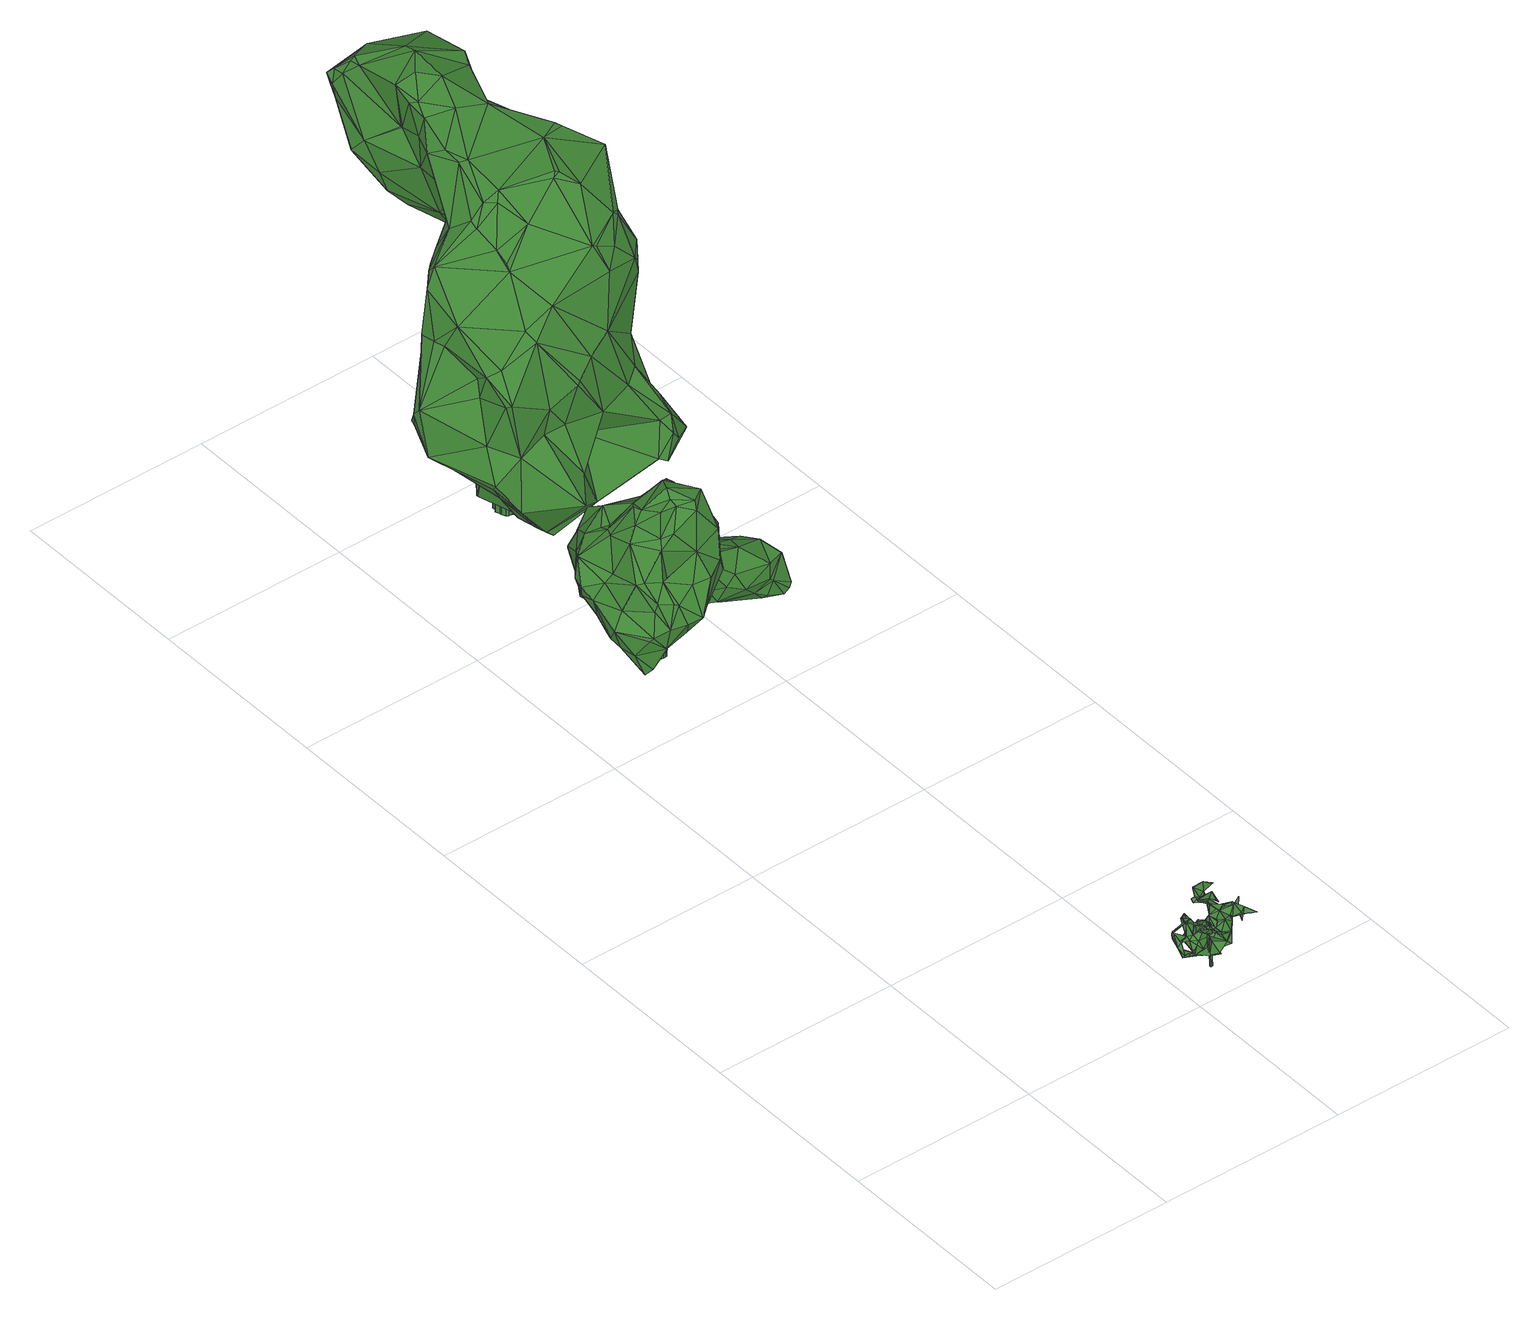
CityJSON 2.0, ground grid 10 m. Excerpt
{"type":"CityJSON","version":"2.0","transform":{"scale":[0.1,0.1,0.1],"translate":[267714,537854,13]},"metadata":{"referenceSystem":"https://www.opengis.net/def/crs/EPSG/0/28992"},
"CityObjects":{
"tree1":{"type":"SolitaryVegetationObject","attributes":{"gtid":602,"crown_width_m":3.35,"crown_median_z":15.92,"crown_r50_m":0.203,"crown_porosity":0.959,"trunk_H_m":2.55,"trunk_DBH_m":0.0727,"trunk_radius_m":0.0363,"trunk_base_height_m":13.37,"original_gtid":"604"},"geometry":[{"type":"MultiSurface","lod":"3","boundaries":[[[0,1,2]],[[3,4,5]],[[4,6,5]],[[7,8,9]],[[10,11,12]],[[13,14,15]],[[16,17,18]],[[19,20,21]],[[22,23,24]],[[25,1,26]],[[27,28,29]],[[30,27,29]],[[14,31,32]],[[33,34,35]],[[36,37,38]],[[39,40,41]],[[42,43,44]],[[42,45,46]],[[47,11,48]],[[47,48,10]],[[49,50,51]],[[20,52,53]],[[35,34,54]],[[55,56,57]],[[58,12,59]],[[41,60,61]],[[62,32,18]],[[63,64,65]],[[66,67,68]],[[69,70,49]],[[19,21,71]],[[72,73,74]],[[44,75,42]],[[45,76,38]],[[45,38,37]],[[77,20,19]],[[25,78,79]],[[80,81,8]],[[82,60,77]],[[4,3,23]],[[83,84,85]],[[86,87,88]],[[70,81,89]],[[90,64,91]],[[92,77,19]],[[15,93,84]],[[94,79,71]],[[95,96,16]],[[97,98,99]],[[47,68,12]],[[68,98,100]],[[76,42,46]],[[101,102,103]],[[22,4,104]],[[1,105,2]],[[25,2,105]],[[25,105,1]],[[41,106,60]],[[5,107,108]],[[5,108,88]],[[59,12,68]],[[95,16,18]],[[109,110,111]],[[40,39,112]],[[113,51,114]],[[62,115,32]],[[116,65,117]],[[24,88,6]],[[58,81,118]],[[98,73,119]],[[103,120,101]],[[115,14,32]],[[83,55,84]],[[41,90,39]],[[121,20,40]],[[9,8,122]],[[123,118,67]],[[123,67,66]],[[94,97,99]],[[10,97,94]],[[56,55,83]],[[40,106,41]],[[48,25,10]],[[80,7,8]],[[24,6,22]],[[22,6,4]],[[124,57,56]],[[54,62,18]],[[92,19,71]],[[101,39,90]],[[2,44,0]],[[121,73,98]],[[4,23,104]],[[22,104,23]],[[88,23,3]],[[125,123,50]],[[125,126,123]],[[127,68,100]],[[48,11,128]],[[103,129,86]],[[14,31,130]],[[121,98,10]],[[88,108,86]],[[62,32,13]],[[90,61,131]],[[91,61,90]],[[132,133,134]],[[85,57,124]],[[55,57,85]],[[28,27,30]],[[128,11,12]],[[47,12,11]],[[101,135,134]],[[13,33,136]],[[107,5,132]],[[93,15,135]],[[135,120,103]],[[74,73,137]],[[40,137,73]],[[134,93,107]],[[79,138,26]],[[13,115,34]],[[114,51,125]],[[139,140,141]],[[142,52,140]],[[38,46,92]],[[69,143,9]],[[9,122,69]],[[51,113,49]],[[60,106,144]],[[111,145,31]],[[101,112,102]],[[99,140,139]],[[98,68,47]],[[98,47,10]],[[85,84,134]],[[85,134,116]],[[136,146,147]],[[52,20,60]],[[59,68,127]],[[110,49,89]],[[10,71,148]],[[113,109,110]],[[38,53,36]],[[67,74,142]],[[67,142,118]],[[149,72,150]],[[10,148,121]],[[49,70,89]],[[133,29,6]],[[112,106,40]],[[26,71,79]],[[26,79,25]],[[151,46,45]],[[114,152,88]],[[125,152,114]],[[142,103,140]],[[77,60,20]],[[35,54,62]],[[88,108,153]],[[125,149,126]],[[150,126,149]],[[15,115,13]],[[42,76,45]],[[42,75,76]],[[14,13,32]],[[10,25,78]],[[16,96,17]],[[109,152,110]],[[110,152,49]],[[76,43,42]],[[15,135,14]],[[55,85,84]],[[23,88,24]],[[118,110,89]],[[111,31,109]],[[154,96,95]],[[150,155,129]],[[34,115,62]],[[54,34,62]],[[15,14,115]],[[8,7,143]],[[9,143,7]],[[38,76,75]],[[94,71,10]],[[0,44,43]],[[141,142,103]],[[127,100,156]],[[134,84,93]],[[59,127,66]],[[119,100,98]],[[149,119,72]],[[21,20,141]],[[83,85,56]],[[85,124,56]],[[129,126,150]],[[129,74,126]],[[126,74,123]],[[123,74,67]],[[152,125,50]],[[49,152,50]],[[51,50,125]],[[149,125,123]],[[152,108,88]],[[82,61,60]],[[31,108,152]],[[122,70,69]],[[45,37,151]],[[81,110,118]],[[76,38,43]],[[12,58,98]],[[28,30,29]],[[151,92,46]],[[49,110,70]],[[113,110,49]],[[44,2,157]],[[120,131,82]],[[67,118,68]],[[138,79,94]],[[38,139,53]],[[139,94,99]],[[138,94,139]],[[84,135,15]],[[103,102,74]],[[66,68,59]],[[58,59,68]],[[86,117,87]],[[112,144,106]],[[18,32,95]],[[31,152,109]],[[31,145,113]],[[5,6,132]],[[37,36,140]],[[107,132,134]],[[73,156,119]],[[37,52,120]],[[90,65,64]],[[74,102,72]],[[141,121,148]],[[141,140,142]],[[132,29,133]],[[119,127,156]],[[66,127,119]],[[101,120,135]],[[74,103,142]],[[41,61,90]],[[129,103,74]],[[6,88,87]],[[62,17,32]],[[17,95,32]],[[18,17,62]],[[63,65,158]],[[133,158,65]],[[141,53,139]],[[90,131,101]],[[101,131,120]],[[29,132,6]],[[25,48,78]],[[20,159,40]],[[20,103,159]],[[160,161,31]],[[73,121,40]],[[26,1,138]],[[68,118,58]],[[43,157,0]],[[40,74,137]],[[74,40,159]],[[103,74,159]],[[135,103,86]],[[29,162,132]],[[81,8,70]],[[92,151,77]],[[131,61,82]],[[70,122,81]],[[8,81,122]],[[98,118,99]],[[58,118,98]],[[77,151,37]],[[102,112,155]],[[101,117,155]],[[101,155,112]],[[141,103,20]],[[163,93,108]],[[93,86,108]],[[86,93,135]],[[142,140,118]],[[53,52,36]],[[142,36,52]],[[84,134,135]],[[128,11,78]],[[48,128,78]],[[102,155,150]],[[10,78,11]],[[44,157,43]],[[72,102,150]],[[21,148,71]],[[141,148,21]],[[60,144,120]],[[3,5,88]],[[17,96,154]],[[26,138,157]],[[33,136,147]],[[77,120,82]],[[37,120,77]],[[134,65,116]],[[133,65,134]],[[164,158,133]],[[26,138,71]],[[138,92,71]],[[70,143,69]],[[98,165,12]],[[97,165,98]],[[10,165,97]],[[12,165,10]],[[119,156,100]],[[114,153,113]],[[113,153,31]],[[140,52,37]],[[31,153,160]],[[141,20,53]],[[1,157,138]],[[1,0,157]],[[76,46,38]],[[35,13,33]],[[35,62,13]],[[119,73,72]],[[25,157,2]],[[79,157,25]],[[26,157,79]],[[43,75,44]],[[38,75,43]],[[17,154,95]],[[133,87,117]],[[6,87,133]],[[31,161,130]],[[160,153,161]],[[52,60,120]],[[149,123,119]],[[38,138,139]],[[38,92,138]],[[99,118,140]],[[93,163,107]],[[155,117,86]],[[112,39,101]],[[155,86,129]],[[101,144,112]],[[34,33,13]],[[101,120,144]],[[153,108,161]],[[81,70,110]],[[110,109,145]],[[110,145,111]],[[109,113,145]],[[153,114,88]],[[107,163,108]],[[8,143,70]],[[81,118,89]],[[164,65,63]],[[134,116,117]],[[134,117,101]],[[164,63,158]],[[164,133,117]],[[164,117,65]],[[31,130,108]],[[121,141,166]],[[66,119,123]],[[141,20,166]],[[121,166,20]],[[108,130,161]],[[142,140,36]],[[167,168,169]],[[167,169,170]],[[170,169,171]],[[169,168,172]],[[169,172,171]],[[171,172,170]],[[172,168,170]],[[168,167,170]]]}]},
"tree2":{"type":"SolitaryVegetationObject","attributes":{"gtid":348,"crown_width_m":8.97,"crown_median_z":17.88,"crown_r50_m":0.318,"crown_porosity":0.901,"trunk_H_m":4.51,"trunk_DBH_m":0.321,"trunk_radius_m":0.16,"trunk_base_height_m":13.37,"original_gtid":"349"},"geometry":[{"type":"Solid","lod":"3","boundaries":[[[[173,174,175]],[[173,175,176]],[[177,178,179]],[[180,181,182]],[[183,184,185]],[[186,187,188]],[[189,190,191]],[[192,193,194]],[[195,194,193]],[[196,197,198]],[[199,200,201]],[[202,203,204]],[[205,206,207]],[[208,209,210]],[[211,212,192]],[[213,214,215]],[[216,217,218]],[[219,218,217]],[[189,182,181]],[[220,221,222]],[[220,222,223]],[[224,225,226]],[[227,225,224]],[[228,229,230]],[[231,200,232]],[[212,193,192]],[[233,193,234]],[[188,229,183]],[[235,236,237]],[[216,221,217]],[[219,238,239]],[[180,182,232]],[[180,232,199]],[[240,241,242]],[[243,244,245]],[[230,191,190]],[[230,190,228]],[[188,187,246]],[[247,248,201]],[[249,245,244]],[[250,234,197]],[[251,220,252]],[[253,254,255]],[[190,256,228]],[[196,198,257]],[[258,207,259]],[[206,259,207]],[[260,252,220]],[[260,220,223]],[[261,234,212]],[[262,263,264]],[[265,223,266]],[[265,266,267]],[[194,268,192]],[[259,206,269]],[[238,217,270]],[[251,238,270]],[[271,272,252]],[[273,272,271]],[[274,275,276]],[[180,277,278]],[[180,278,181]],[[279,280,281]],[[282,219,239]],[[283,284,285]],[[215,279,286]],[[261,287,197]],[[281,280,288]],[[227,224,267]],[[223,222,266]],[[289,227,267]],[[289,267,290]],[[268,211,192]],[[291,226,225]],[[183,228,184]],[[292,293,294]],[[295,241,173]],[[295,173,176]],[[296,297,244]],[[298,263,213]],[[210,191,246]],[[210,246,208]],[[252,299,251]],[[267,224,300]],[[301,254,302]],[[209,303,247]],[[246,187,304]],[[305,242,241]],[[191,230,246]],[[173,306,174]],[[225,307,291]],[[308,202,204]],[[282,218,219]],[[189,256,190]],[[212,178,309]],[[189,296,256]],[[210,209,231]],[[310,311,312]],[[256,184,228]],[[228,183,229]],[[199,245,180]],[[313,294,314]],[[293,314,294]],[[188,315,283]],[[183,315,188]],[[176,288,295]],[[241,306,173]],[[185,315,183]],[[316,285,284]],[[188,246,229]],[[229,246,230]],[[227,289,292]],[[305,288,280]],[[187,186,253]],[[304,187,253]],[[246,304,208]],[[317,313,314]],[[304,255,301]],[[318,319,320]],[[175,319,318]],[[290,321,194]],[[268,194,321]],[[278,249,297]],[[322,305,279]],[[279,305,280]],[[323,324,236]],[[325,248,303]],[[208,304,303]],[[298,257,198]],[[184,256,296]],[[304,253,255]],[[281,202,279]],[[201,200,247]],[[301,303,304]],[[302,254,253]],[[303,248,247]],[[285,248,326]],[[327,235,237]],[[301,255,254]],[[203,328,275]],[[325,303,301]],[[309,178,177]],[[193,212,234]],[[202,308,329]],[[305,295,288]],[[305,241,295]],[[306,238,174]],[[184,311,185]],[[239,238,306]],[[184,312,311]],[[289,205,293]],[[289,293,292]],[[330,276,317]],[[317,276,313]],[[216,177,179]],[[331,211,268]],[[219,217,238]],[[323,175,324]],[[332,324,175]],[[249,244,297]],[[309,261,212]],[[309,177,264]],[[261,309,287]],[[179,178,212]],[[211,179,212]],[[264,177,262]],[[209,208,303]],[[197,287,198]],[[274,203,275]],[[330,274,276]],[[330,317,274]],[[299,333,320]],[[309,264,287]],[[301,302,325]],[[253,186,302]],[[180,249,277]],[[186,326,302]],[[201,248,285]],[[204,274,308]],[[194,195,290]],[[289,290,195]],[[289,195,205]],[[334,329,335]],[[336,334,335]],[[186,188,283]],[[337,260,300]],[[337,271,260]],[[203,274,204]],[[337,273,271]],[[285,316,201]],[[199,201,245]],[[186,283,326]],[[215,322,279]],[[307,272,291]],[[338,225,339]],[[285,326,283]],[[283,315,284]],[[296,189,297]],[[340,235,327]],[[201,243,245]],[[341,240,322]],[[249,278,277]],[[341,322,215]],[[270,220,251]],[[271,252,260]],[[258,342,317]],[[323,176,175]],[[316,243,201]],[[215,214,341]],[[278,297,181]],[[189,181,297]],[[196,250,197]],[[338,339,340]],[[220,270,221]],[[175,333,332]],[[307,332,333]],[[185,311,310]],[[227,339,225]],[[292,339,227]],[[196,257,343]],[[310,258,315]],[[245,249,180]],[[207,258,344]],[[329,342,345]],[[221,346,347]],[[317,308,274]],[[216,218,177]],[[329,286,202]],[[199,232,200]],[[282,239,348]],[[184,296,312]],[[244,312,296]],[[332,237,324]],[[237,236,324]],[[193,206,195]],[[214,349,341]],[[233,350,351]],[[233,351,206]],[[288,176,328]],[[288,328,281]],[[195,206,205]],[[349,352,282]],[[223,300,260]],[[174,319,175]],[[320,319,174]],[[270,217,221]],[[310,312,244]],[[213,353,214]],[[215,286,334]],[[185,310,315]],[[268,266,331]],[[329,345,335]],[[351,269,206]],[[237,338,327]],[[216,179,346]],[[302,248,325]],[[206,193,233]],[[332,307,338]],[[332,338,237]],[[250,196,350]],[[222,221,347]],[[213,263,353]],[[307,225,338]],[[351,350,343]],[[196,343,350]],[[338,340,327]],[[226,291,273]],[[202,328,203]],[[281,328,202]],[[348,239,306]],[[317,258,310]],[[314,258,317]],[[323,328,176]],[[335,343,213]],[[202,286,279]],[[348,341,349]],[[348,349,282]],[[240,242,305]],[[240,305,322]],[[334,286,329]],[[335,213,215]],[[215,336,335]],[[343,335,345]],[[343,345,351]],[[316,258,243]],[[215,334,336]],[[197,234,261]],[[233,354,350]],[[250,350,354]],[[226,337,224]],[[300,224,337]],[[265,267,223]],[[223,267,300]],[[189,231,232]],[[182,189,232]],[[348,306,240]],[[306,241,240]],[[353,352,214]],[[348,240,341]],[[340,313,276]],[[340,276,235]],[[284,258,316]],[[234,250,354]],[[234,354,233]],[[257,298,355]],[[189,210,231]],[[191,210,189]],[[307,333,272]],[[353,262,352]],[[329,308,356]],[[356,308,317]],[[315,258,284]],[[342,351,345]],[[213,355,298]],[[209,200,231]],[[247,200,209]],[[262,218,352]],[[282,352,218]],[[302,326,248]],[[236,235,275]],[[235,276,275]],[[238,251,320]],[[238,320,174]],[[266,347,331]],[[222,347,266]],[[214,352,349]],[[346,179,211]],[[236,275,323]],[[328,323,275]],[[293,344,314]],[[207,344,205]],[[205,344,293]],[[339,292,294]],[[339,294,340]],[[314,344,258]],[[313,340,294]],[[177,218,262]],[[244,243,357]],[[244,357,310]],[[243,317,357]],[[310,357,317]],[[258,317,243]],[[221,216,346]],[[268,321,266]],[[356,317,342]],[[343,355,213]],[[257,355,343]],[[287,263,198]],[[298,198,263]],[[264,263,287]],[[299,272,333]],[[211,331,347]],[[346,211,347]],[[266,321,267]],[[267,321,290]],[[318,333,175]],[[337,226,273]],[[262,353,263]],[[299,252,272]],[[273,291,272]],[[329,356,342]],[[318,320,333]],[[251,299,320]],[[351,342,269]],[[258,269,342]],[[258,259,269]],[[358,359,360]],[[358,360,361]],[[360,359,362]],[[360,362,361]],[[359,363,364]],[[359,364,362]],[[364,363,365]],[[364,365,362]],[[362,365,366]],[[362,366,361]],[[365,363,367]],[[365,367,366]],[[366,367,368]],[[366,368,361]],[[367,363,369]],[[367,369,368]],[[369,363,370]],[[369,370,368]],[[368,370,371]],[[368,371,361]],[[370,363,372]],[[370,372,371]],[[371,372,373]],[[371,373,361]],[[373,372,374]],[[373,374,361]],[[372,363,375]],[[372,375,374]],[[375,363,376]],[[375,376,374]],[[374,376,377]],[[374,377,361]],[[377,376,378]],[[377,378,361]],[[376,363,379]],[[376,379,378]],[[378,379,380]],[[378,380,361]],[[379,363,381]],[[379,381,380]],[[380,381,382]],[[380,382,361]],[[381,363,383]],[[381,383,382]],[[382,383,384]],[[382,384,361]],[[383,363,359]],[[383,359,384]],[[384,359,358]],[[384,358,361]]]]}]},
"tree3":{"type":"SolitaryVegetationObject","attributes":{"gtid":49,"crown_width_m":15.19,"crown_median_z":26.77,"crown_r50_m":0.465,"crown_porosity":0.892,"trunk_H_m":13.11,"trunk_DBH_m":1.21,"trunk_radius_m":0.604,"trunk_base_height_m":13.66,"original_gtid":"49"},"geometry":[{"type":"Solid","lod":"3","boundaries":[[[[385,386,387]],[[388,389,390]],[[391,392,393]],[[394,395,396]],[[397,398,399]],[[400,401,402]],[[391,393,403]],[[387,404,405]],[[406,407,408]],[[406,386,407]],[[404,409,410]],[[411,402,401]],[[404,412,409]],[[413,414,415]],[[416,417,418]],[[419,420,421]],[[388,390,406]],[[422,423,424]],[[387,405,425]],[[415,414,426]],[[412,406,390]],[[386,385,427]],[[428,429,430]],[[431,425,432]],[[405,432,425]],[[433,434,435]],[[436,437,438]],[[396,393,392]],[[395,439,396]],[[440,400,402]],[[441,442,443]],[[429,428,444]],[[445,446,447]],[[408,407,427]],[[393,396,448]],[[449,450,451]],[[452,453,454]],[[455,391,456]],[[457,458,459]],[[440,402,411]],[[407,386,427]],[[412,390,389]],[[404,387,386]],[[460,387,425]],[[403,393,461]],[[462,463,464]],[[465,466,467]],[[468,467,466]],[[410,409,434]],[[442,434,409]],[[434,433,410]],[[410,432,405]],[[408,427,385]],[[469,445,470]],[[471,472,473]],[[433,466,431]],[[474,431,466]],[[475,476,477]],[[399,478,479]],[[430,480,481]],[[482,483,484]],[[485,486,487]],[[488,487,486]],[[410,405,404]],[[482,489,490]],[[482,490,491]],[[476,492,493]],[[418,485,422]],[[485,417,486]],[[494,495,496]],[[497,446,498]],[[499,500,501]],[[396,502,448]],[[437,455,456]],[[447,461,503]],[[445,447,503]],[[504,505,506]],[[480,507,508]],[[509,497,510]],[[469,510,498]],[[476,488,419]],[[486,417,420]],[[420,417,416]],[[511,443,442]],[[385,444,408]],[[471,490,512]],[[513,514,515]],[[516,517,518]],[[433,432,410]],[[431,432,433]],[[497,498,510]],[[466,414,519]],[[413,519,414]],[[520,521,400]],[[476,475,492]],[[522,523,524]],[[485,487,525]],[[526,527,528]],[[473,472,529]],[[514,530,515]],[[529,531,532]],[[533,388,444]],[[534,526,535]],[[536,459,537]],[[538,539,441]],[[522,493,492]],[[522,492,523]],[[418,417,485]],[[540,537,459]],[[541,542,464]],[[488,493,522]],[[398,478,399]],[[488,522,487]],[[522,525,487]],[[543,544,545]],[[546,538,469]],[[475,523,492]],[[425,547,460]],[[548,549,550]],[[551,527,526]],[[453,552,553]],[[464,554,555]],[[399,556,534]],[[399,479,556]],[[493,488,476]],[[513,557,558]],[[513,558,514]],[[490,559,512]],[[560,512,559]],[[422,561,562]],[[418,422,562]],[[563,564,565]],[[566,463,462]],[[516,400,440]],[[459,458,567]],[[459,567,568]],[[457,536,458]],[[530,542,569]],[[537,540,547]],[[570,571,449]],[[399,534,397]],[[471,572,490]],[[573,490,572]],[[425,474,547]],[[431,474,425]],[[537,547,474]],[[393,448,502]],[[500,499,574]],[[462,542,566]],[[574,437,500]],[[500,437,436]],[[447,403,461]],[[482,491,483]],[[503,461,502]],[[447,446,456]],[[456,446,497]],[[456,391,575]],[[447,456,575]],[[447,575,403]],[[393,502,461]],[[403,575,391]],[[558,557,463]],[[558,463,566]],[[469,470,546]],[[519,468,466]],[[498,446,469]],[[445,469,446]],[[576,577,578]],[[452,579,580]],[[401,581,411]],[[386,406,404]],[[412,404,406]],[[388,406,408]],[[557,582,583]],[[385,576,429]],[[578,429,576]],[[584,585,565]],[[442,389,511]],[[409,389,442]],[[412,389,409]],[[573,571,491]],[[583,582,586]],[[586,587,588]],[[501,500,552]],[[580,501,552]],[[579,452,589]],[[481,589,452]],[[558,566,530]],[[558,530,514]],[[590,557,513]],[[591,592,505]],[[392,593,594]],[[401,594,593]],[[397,534,595]],[[596,585,597]],[[598,597,585]],[[571,573,599]],[[600,525,601]],[[543,602,506]],[[543,506,603]],[[512,472,471]],[[604,413,450]],[[596,550,593]],[[587,590,605]],[[606,535,526]],[[528,606,526]],[[573,491,490]],[[607,608,584]],[[490,489,609]],[[531,560,610]],[[531,610,532]],[[532,610,611]],[[397,541,398]],[[612,511,613]],[[452,552,453]],[[392,394,396]],[[594,394,392]],[[614,615,481]],[[469,616,509]],[[469,509,510]],[[392,455,596]],[[392,391,455]],[[617,497,509]],[[481,452,454]],[[436,494,500]],[[536,467,473]],[[418,562,618]],[[418,618,416]],[[516,619,400]],[[499,501,579]],[[561,499,579]],[[620,621,622]],[[623,615,614]],[[495,616,553]],[[495,509,616]],[[415,426,624]],[[625,624,426]],[[554,463,583]],[[554,583,489]],[[388,408,444]],[[594,626,521]],[[394,594,521]],[[518,475,477]],[[555,627,628]],[[614,480,508]],[[561,579,562]],[[568,508,507]],[[413,629,450]],[[630,631,592]],[[523,475,632]],[[523,632,524]],[[531,512,560]],[[462,464,542]],[[387,460,576]],[[387,576,385]],[[593,581,401]],[[521,626,400]],[[401,626,594]],[[557,583,463]],[[586,582,590]],[[430,507,480]],[[454,633,634]],[[454,634,444]],[[602,527,635]],[[611,610,545]],[[541,464,478]],[[541,478,398]],[[631,623,544]],[[583,586,609]],[[612,636,637]],[[632,548,524]],[[540,568,578]],[[459,536,457]],[[536,465,467]],[[546,624,538]],[[415,624,546]],[[631,544,592]],[[545,610,560]],[[507,430,568]],[[568,430,578]],[[429,578,430]],[[454,444,428]],[[638,619,554]],[[529,472,512]],[[633,453,636]],[[512,531,529]],[[557,590,582]],[[528,605,639]],[[605,595,639]],[[511,612,443]],[[562,621,618]],[[545,544,623]],[[632,640,549]],[[548,632,549]],[[411,640,440]],[[449,571,599]],[[519,641,468]],[[473,458,536]],[[454,428,481]],[[430,481,428]],[[587,605,528]],[[597,550,596]],[[578,577,540]],[[617,642,436]],[[475,518,632]],[[453,553,643]],[[550,597,598]],[[609,559,490]],[[560,559,609]],[[471,644,519]],[[473,644,471]],[[519,413,604]],[[545,623,611]],[[567,458,473]],[[459,568,540]],[[526,534,556]],[[596,593,392]],[[441,637,538]],[[385,429,444]],[[568,645,508]],[[638,400,619]],[[519,572,471]],[[611,623,614]],[[591,505,504]],[[520,400,638]],[[464,463,554]],[[543,603,544]],[[609,545,560]],[[640,517,440]],[[397,569,541]],[[595,569,397]],[[563,574,564]],[[608,548,550]],[[424,564,574]],[[445,503,451]],[[642,495,494]],[[642,494,436]],[[449,451,570]],[[629,646,647]],[[453,633,454]],[[460,577,576]],[[590,587,586]],[[547,577,460]],[[442,539,434]],[[441,539,442]],[[567,473,529]],[[641,519,644]],[[641,644,473]],[[466,426,414]],[[440,517,516]],[[547,540,577]],[[648,565,564]],[[595,530,569]],[[530,595,515]],[[632,518,517]],[[640,632,517]],[[524,601,522]],[[525,522,601]],[[537,465,536]],[[474,465,537]],[[553,552,496]],[[489,583,609]],[[616,469,538]],[[616,538,637]],[[551,556,479]],[[599,573,519]],[[647,450,629]],[[648,564,649]],[[596,455,585]],[[565,601,584]],[[615,622,650]],[[615,650,589]],[[624,539,538]],[[625,539,624]],[[625,434,539]],[[649,600,648]],[[518,628,651]],[[451,450,647]],[[400,626,401]],[[501,580,579]],[[555,619,516]],[[599,519,604]],[[415,629,413]],[[556,551,526]],[[609,543,545]],[[586,543,609]],[[579,589,652]],[[574,563,653]],[[569,542,541]],[[592,544,603]],[[524,548,607]],[[607,548,608]],[[500,496,552]],[[494,496,500]],[[396,439,502]],[[601,565,648]],[[607,601,524]],[[584,601,607]],[[654,482,484]],[[502,655,570]],[[456,497,617]],[[653,563,585]],[[424,574,656]],[[424,656,422]],[[565,585,563]],[[449,599,450]],[[604,450,599]],[[647,445,451]],[[520,654,521]],[[394,521,654]],[[455,653,585]],[[535,606,639]],[[485,525,600]],[[485,600,422]],[[561,422,656]],[[561,656,499]],[[480,614,481]],[[584,598,585]],[[649,564,423]],[[620,618,621]],[[601,648,600]],[[533,389,388]],[[423,564,424]],[[649,423,422]],[[649,422,600]],[[484,483,395]],[[445,647,646]],[[445,646,470]],[[574,499,656]],[[478,477,479]],[[652,650,622]],[[519,573,572]],[[574,653,437]],[[589,650,652]],[[533,444,634]],[[511,389,533]],[[437,653,455]],[[615,589,481]],[[635,504,506]],[[635,506,602]],[[555,554,619]],[[580,552,452]],[[551,657,658]],[[587,527,588]],[[528,527,587]],[[555,516,627]],[[588,527,602]],[[628,477,478]],[[518,477,628]],[[635,659,660]],[[420,660,659]],[[528,639,606]],[[534,639,595]],[[535,639,534]],[[527,658,635]],[[527,551,658]],[[598,608,550]],[[598,584,608]],[[464,555,478]],[[628,478,555]],[[611,645,532]],[[456,617,437]],[[437,617,438]],[[484,394,654]],[[567,645,568]],[[567,529,645]],[[614,645,611]],[[508,645,614]],[[465,474,466]],[[453,643,636]],[[438,617,436]],[[618,660,416]],[[416,660,420]],[[504,635,660]],[[504,660,618]],[[489,482,654]],[[661,489,654]],[[661,554,489]],[[638,654,520]],[[638,661,654]],[[638,554,661]],[[662,571,570]],[[662,395,483]],[[662,483,491]],[[495,553,496]],[[617,509,642]],[[495,642,509]],[[602,543,586]],[[588,602,586]],[[491,571,662]],[[615,630,622]],[[658,659,635]],[[620,630,592]],[[622,630,620]],[[615,631,630]],[[623,631,615]],[[530,566,542]],[[476,421,658]],[[419,421,476]],[[477,476,657]],[[603,505,592]],[[506,505,603]],[[659,658,421]],[[659,421,420]],[[486,419,488]],[[420,419,486]],[[476,658,657]],[[477,657,479]],[[551,479,657]],[[441,612,637]],[[443,612,441]],[[466,433,435]],[[466,435,426]],[[627,516,651]],[[627,651,628]],[[518,651,516]],[[655,502,439]],[[655,439,395]],[[570,451,502]],[[502,451,503]],[[513,605,590]],[[662,655,395]],[[662,570,655]],[[513,515,605]],[[605,515,595]],[[467,468,641]],[[473,467,641]],[[592,591,620]],[[618,620,591]],[[591,504,618]],[[484,395,394]],[[640,411,581]],[[640,581,549]],[[549,581,550]],[[593,550,581]],[[622,621,652]],[[579,652,621]],[[579,621,562]],[[434,625,435]],[[426,435,625]],[[532,645,529]],[[415,646,629]],[[616,637,643]],[[612,613,636]],[[633,636,613]],[[511,533,634]],[[470,646,546]],[[546,646,415]],[[633,613,634]],[[511,634,613]],[[553,616,643]],[[636,643,637]],[[663,664,665]],[[663,665,666]],[[666,665,667]],[[666,667,668]],[[665,664,669]],[[665,669,667]],[[667,669,670]],[[667,670,668]],[[669,664,671]],[[669,671,670]],[[670,671,672]],[[670,672,668]],[[671,664,673]],[[671,673,672]],[[672,673,674]],[[672,674,668]],[[673,664,675]],[[673,675,674]],[[674,675,676]],[[674,676,668]],[[675,664,677]],[[675,677,676]],[[676,677,678]],[[676,678,668]],[[677,664,679]],[[677,679,678]],[[678,679,680]],[[678,680,668]],[[679,664,681]],[[679,681,680]],[[680,681,682]],[[680,682,668]],[[681,664,683]],[[681,683,682]],[[682,683,684]],[[682,684,668]],[[683,664,685]],[[683,685,684]],[[684,685,686]],[[684,686,668]],[[685,664,687]],[[685,687,686]],[[686,687,688]],[[686,688,668]],[[687,664,689]],[[687,689,688]],[[688,689,690]],[[688,690,668]],[[689,664,691]],[[689,691,690]],[[690,691,692]],[[690,692,668]],[[691,664,693]],[[691,693,692]],[[692,693,694]],[[692,694,668]],[[693,664,695]],[[693,695,694]],[[694,695,696]],[[694,696,668]],[[695,664,697]],[[695,697,696]],[[696,697,698]],[[696,698,668]],[[697,664,699]],[[697,699,698]],[[698,699,700]],[[698,700,668]],[[699,664,701]],[[699,701,700]],[[700,701,702]],[[700,702,668]],[[701,664,703]],[[701,703,702]],[[702,703,704]],[[702,704,668]],[[703,664,705]],[[703,705,704]],[[704,705,706]],[[704,706,668]],[[705,664,707]],[[705,707,706]],[[706,707,708]],[[706,708,668]],[[707,664,709]],[[707,709,708]],[[708,709,710]],[[708,710,668]],[[709,664,711]],[[709,711,710]],[[710,711,712]],[[710,712,668]],[[711,664,663]],[[711,663,712]],[[712,663,666]],[[712,666,668]]]]}]}
},
"vertices":[
[104,25,30],[104,25,26],[103,24,30],[135,13,33],[138,15,34],[136,20,34],[138,18,31],[110,12,36],[112,11,34],[112,7,39],[110,17,20],[105,13,23],[108,12,23],[125,28,41],[124,23,37],[125,26,36],[120,18,46],[124,21,46],[117,22,44],[113,29,20],[118,25,19],[112,25,19],[140,12,31],[136,13,32],[138,13,31],[104,21,23],[106,22,25],[143,22,22],[142,23,22],[141,23,27],[141,20,21],[125,17,37],[122,23,40],[127,31,44],[120,30,44],[120,30,45],[118,27,26],[119,28,26],[114,27,29],[128,25,20],[122,21,17],[125,27,19],[111,26,34],[110,24,33],[110,23,33],[115,30,32],[113,30,30],[108,12,22],[103,16,21],[120,9,32],[125,9,29],[125,8,31],[119,27,26],[116,25,22],[118,26,43],[128,35,33],[124,36,32],[124,34,31],[112,9,27],[113,8,22],[124,29,21],[127,30,21],[120,25,42],[137,28,22],[134,32,18],[135,29,24],[119,9,20],[119,15,23],[113,9,22],[116,6,36],[116,10,34],[111,25,21],[125,15,23],[120,15,18],[123,17,25],[114,24,33],[114,27,31],[121,31,21],[104,16,22],[106,21,25],[110,14,34],[114,12,32],[125,32,22],[128,36,33],[129,29,34],[129,32,30],[130,20,29],[133,22,30],[132,16,30],[118,12,31],[129,28,20],[133,32,18],[114,28,22],[131,24,32],[111,21,24],[122,19,44],[123,17,44],[113,18,22],[115,16,20],[114,18,24],[118,9,20],[128,23,26],[127,18,25],[123,21,27],[141,9,33],[104,24,26],[125,26,19],[136,21,34],[131,17,32],[121,13,35],[119,12,33],[119,17,37],[127,22,20],[123,10,37],[128,11,33],[121,27,38],[133,30,27],[133,23,27],[116,13,29],[120,12,20],[125,27,25],[118,19,17],[114,8,35],[124,10,24],[124,35,31],[126,9,29],[125,15,24],[119,8,20],[104,13,25],[128,18,25],[129,19,37],[127,30,22],[137,23,28],[137,23,27],[133,27,30],[125,24,30],[132,31,40],[118,17,20],[110,22,26],[113,21,26],[120,21,28],[116,20,22],[120,21,27],[115,8,35],[126,27,21],[121,14,36],[133,31,40],[132,31,41],[113,19,22],[126,9,22],[128,15,21],[118,28,26],[126,13,32],[128,13,35],[124,16,43],[128,19,25],[120,11,20],[104,24,30],[137,27,22],[117,19,23],[131,14,39],[129,18,37],[142,24,32],[132,23,32],[136,27,22],[108,13,22],[119,19,17],[123,19,4],[122,19,4],[123,20,4],[122,20,29],[122,21,29],[122,20,4],
[43,380,72],[37,368,80],[50,371,88],[51,383,79],[24,330,53],[36,319,48],[37,318,50],[85,368,14],[95,379,11],[97,378,10],[116,360,41],[108,370,38],[106,360,44],[132,343,36],[137,347,22],[128,354,39],[104,376,21],[115,375,27],[121,372,18],[51,310,56],[56,317,45],[58,308,58],[68,318,53],[52,341,20],[53,333,20],[42,337,22],[102,363,14],[105,359,12],[97,346,23],[66,378,50],[76,373,59],[78,373,52],[85,327,61],[68,327,50],[82,336,58],[122,360,12],[119,360,12],[120,368,15],[43,313,55],[44,317,41],[42,356,40],[41,359,40],[47,368,38],[30,332,61],[31,346,68],[26,348,59],[23,353,65],[40,339,91],[35,328,76],[38,326,77],[48,326,91],[71,329,101],[80,337,104],[72,331,105],[82,327,86],[115,375,33],[124,363,37],[123,366,33],[107,366,16],[100,374,12],[59,329,46],[50,332,38],[84,364,81],[78,368,84],[83,366,90],[29,363,74],[26,361,64],[38,375,50],[41,385,60],[41,385,59],[93,348,30],[91,362,27],[85,360,17],[133,356,22],[107,355,12],[117,344,19],[78,375,18],[55,335,22],[39,352,88],[44,340,99],[136,341,18],[134,340,16],[135,341,16],[112,376,31],[47,341,24],[85,347,54],[74,335,57],[50,329,95],[40,322,28],[28,338,42],[32,340,39],[29,332,40],[52,327,72],[46,322,76],[67,324,82],[48,313,67],[69,343,54],[35,345,72],[59,340,99],[52,345,101],[63,338,106],[78,371,57],[76,368,74],[80,362,74],[75,379,13],[77,382,14],[49,383,39],[56,390,56],[59,389,56],[26,356,57],[123,340,36],[104,342,38],[109,340,28],[53,372,45],[37,324,25],[54,389,60],[80,323,71],[69,316,71],[64,342,110],[87,333,83],[88,333,64],[88,347,76],[46,387,61],[100,374,31],[85,376,21],[36,339,40],[50,349,101],[57,328,95],[132,341,13],[125,340,25],[123,346,12],[135,349,21],[45,386,56],[33,369,71],[69,351,106],[80,368,49],[32,325,38],[100,357,45],[102,360,45],[101,361,44],[87,352,67],[86,347,62],[111,348,47],[99,342,33],[83,354,55],[46,361,85],[42,362,85],[41,356,88],[59,317,71],[47,382,38],[68,371,80],[71,369,84],[123,342,16],[123,340,27],[85,363,89],[64,374,70],[67,364,49],[72,356,70],[46,314,68],[68,363,88],[55,355,97],[54,369,49],[58,352,43],[55,354,47],[64,335,103],[78,350,89],[85,339,89],[89,353,79],[37,371,41],[67,352,47],[59,344,39],[84,336,59],[61,352,44],[40,321,62],[41,320,67],[36,370,51],[36,364,45],[61,343,39],[65,345,42],[30,350,47],[30,343,41],[52,334,39],[46,338,40],[68,354,51],[97,349,38],[72,350,49],[69,350,4],[71,350,49],[70,350,49],[71,351,49],[68,349,4],[69,351,4],[68,351,4],[70,351,49],[67,351,4],[69,351,49],[66,351,4],[66,350,4],[68,350,49],[66,349,4],[68,349,49],[69,349,49],[66,348,4],[67,348,4],[69,348,49],[70,348,49],[68,348,4],[71,348,49],[69,348,4],[71,349,49],[69,349,4],[72,349,49],
[58,575,194],[55,577,209],[75,576,210],[56,567,214],[60,560,221],[60,566,220],[92,418,174],[86,412,146],[111,423,169],[109,424,125],[115,435,138],[115,426,157],[91,452,14],[96,451,18],[85,445,17],[128,407,71],[115,402,89],[119,401,73],[99,423,182],[76,574,217],[105,571,210],[56,573,213],[54,576,210],[54,572,206],[80,551,228],[105,567,214],[114,399,80],[62,566,222],[115,491,193],[98,511,192],[117,492,199],[6,455,107],[6,453,106],[4,451,114],[32,437,76],[15,451,86],[35,444,75],[4,447,119],[26,432,136],[18,446,150],[107,574,203],[101,523,205],[54,574,206],[58,543,170],[53,557,177],[62,542,158],[109,566,199],[108,570,209],[103,543,211],[104,538,221],[104,536,214],[47,444,193],[48,436,185],[48,438,188],[116,429,156],[110,398,66],[78,522,230],[80,544,230],[71,533,229],[55,550,186],[124,461,205],[96,444,207],[106,433,192],[114,425,165],[117,477,174],[121,479,181],[114,454,177],[59,489,190],[53,502,210],[62,518,187],[58,417,172],[86,423,189],[108,558,144],[107,551,140],[106,561,144],[86,574,184],[110,434,188],[128,450,35],[115,458,56],[123,448,36],[105,560,171],[104,529,187],[108,554,156],[94,528,176],[97,472,216],[111,476,213],[95,519,130],[104,531,123],[107,548,139],[112,568,188],[52,409,45],[45,426,48],[72,437,51],[104,440,39],[79,444,29],[69,536,150],[70,514,159],[103,460,119],[108,452,128],[103,448,125],[6,443,93],[9,446,91],[20,413,86],[27,417,75],[107,475,89],[104,484,118],[124,476,138],[46,412,50],[44,414,52],[45,456,199],[52,460,208],[45,460,201],[86,451,211],[90,452,212],[20,461,173],[25,462,183],[25,466,178],[119,432,170],[112,437,188],[60,465,94],[67,467,111],[64,467,90],[65,541,155],[80,549,141],[61,460,211],[88,453,213],[61,535,225],[102,523,107],[106,492,22],[111,492,17],[108,493,18],[108,412,68],[108,401,67],[71,406,58],[104,512,160],[117,426,88],[116,418,95],[30,405,72],[48,409,49],[50,383,80],[19,410,90],[63,476,27],[61,473,41],[64,480,26],[105,536,112],[115,491,12],[102,531,104],[101,536,103],[65,536,198],[77,449,13],[65,480,16],[114,562,150],[111,570,154],[88,501,222],[100,530,220],[100,570,150],[98,452,20],[122,458,31],[95,485,93],[93,485,109],[99,521,103],[109,479,214],[97,573,179],[61,398,84],[78,422,84],[81,409,103],[66,465,42],[40,470,193],[57,484,214],[107,451,63],[107,440,42],[77,444,19],[108,490,45],[112,484,33],[99,486,111],[100,521,104],[16,460,149],[18,462,142],[31,421,145],[25,424,142],[27,408,134],[130,458,31],[101,544,131],[81,553,143],[105,466,21],[117,451,166],[124,475,148],[100,489,134],[126,493,144],[20,439,165],[88,423,188],[83,574,184],[94,573,177],[84,568,175],[37,480,167],[37,476,179],[111,405,85],[106,491,48],[107,479,76],[49,408,121],[47,415,157],[98,488,74],[79,482,45],[69,478,63],[71,481,165],[102,493,45],[63,463,115],[68,475,125],[98,412,108],[105,416,113],[93,472,13],[74,409,139],[66,407,130],[64,406,129],[124,485,154],[21,419,107],[33,409,100],[64,475,69],[89,482,105],[113,484,179],[78,482,20],[65,481,16],[48,411,105],[58,408,108],[103,485,95],[101,532,103],[91,531,109],[63,521,223],[61,525,221],[85,525,137],[89,503,148],[60,481,216],[66,445,198],[31,465,119],[111,421,75],[66,476,128],[42,458,137],[65,475,136],[94,519,129],[95,514,210],[101,530,218],[116,411,94],[106,418,73],[77,437,58],[125,479,191],[90,482,136],[95,483,122],[71,401,60],[61,518,206],[65,535,198],[54,466,69],[61,514,219],[72,505,225],[118,426,82],[75,481,17],[107,401,67],[87,539,160],[58,457,207],[57,494,215],[88,528,140],[98,540,123],[119,483,200],[124,471,195],[26,411,132],[25,429,127],[63,475,149],[72,416,67],[56,471,152],[45,421,161],[99,439,102],[118,439,163],[16,451,151],[57,438,54],[48,449,65],[37,451,77],[38,456,99],[89,446,93],[111,447,138],[84,474,7],[78,474,7],[83,476,7],[85,473,138],[84,475,138],[79,473,138],[83,477,7],[84,476,138],[82,479,7],[83,478,138],[81,480,7],[82,478,138],[79,480,7],[80,479,138],[78,481,7],[79,479,138],[76,480,7],[77,479,138],[75,480,7],[76,479,138],[73,479,7],[74,478,138],[72,478,7],[73,476,138],[72,476,7],[73,475,138],[71,475,7],[72,473,138],[72,473,7],[73,472,138],[72,472,7],[73,470,138],[73,470,7],[74,469,138],[74,469,7],[75,468,138],[76,469,7],[77,467,138],[77,468,7],[78,467,138],[79,469,7],[80,467,138],[80,469,7],[81,468,138],[82,470,7],[83,469,138],[83,471,7],[84,470,138],[83,473,7],[84,472,138]
]}
